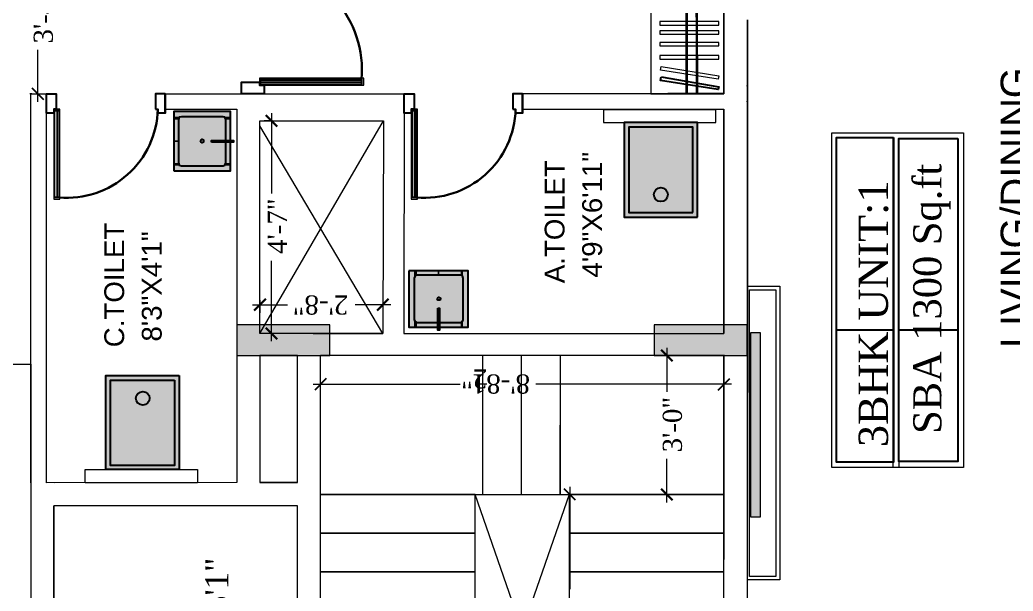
# Model space of a CAD drawing. Header units: inches. Extents: x -41599880 to -41577026, y -18110 to -4738.
# Drawn here: x -41593956 to -41587429, y -14699 to -10942 of the extents above; entities that cross this region are included whole.
import ezdxf

# ---------------------------------------------------------------- set-up
doc = ezdxf.new("R2010")
doc.units = ezdxf.units.IN
doc.header["$MEASUREMENT"] = 0
for name, color, linetype in [('PDF_Geometry', 40, 'Continuous'), ('PDF_Solid Fills', 9, 'Continuous'), ('PDF_Text', 7, 'Continuous')]:
    doc.layers.add(name, color=color, linetype=linetype)
doc.styles.add('PDF Arial', font='arial.ttf')
doc.styles.add('PDF Times New Roman', font='times.ttf')

msp = doc.modelspace()

# ---------------------------------------------------------------- linework, layer by layer
at = {"layer": 'PDF_Geometry', "color": 6, "lineweight": 18}
for points in [[(-41589329.2, -7054.8), (-41589329.2, -11427.7), (-41589329.2, -10434)], [(-41589177.5, -10942.2), (-41589177.5, -15846.1)], [(-41589173.7, -10942.2), (-41589177.5, -15846.1)], [(-41589177.5, -11378.4), (-41589177.5, -11374.6)], [(-41593884.1, -11427.7), (-41593781.7, -11427.7)], [(-41593884.1, -13987.7), (-41593884.1, -11427.7)], [(-41593781.7, -11530.1), (-41593781.7, -11427.7)], [(-41593000.5, -11427.7), (-41592530.2, -11427.7)], [(-41593000.5, -11530.1), (-41593000.5, -11427.7)], [(-41592530.2, -11427.7), (-41591430.3, -11427.7), (-41591434.1, -13005.4), (-41589329.2, -13005.4), (-41589329.2, -11530.1), (-41589329.2, -13005.4)], [(-41589329.2, -11427.7), (-41590652.8, -11427.7), (-41590652.8, -11530.1), (-41589329.2, -11530.1)], [(-41589177.5, -11480.8), (-41589177.5, -11477)], [(-41593781.7, -13987.7), (-41593781.7, -11530.1)], [(-41592530.2, -11530.1), (-41592530.2, -13983.9), (-41593728.6, -13987.7)], [(-41593000.5, -11530.1), (-41592530.2, -11530.1)], [(-41592131.9, -13149.5), (-41592378.5, -13149.5), (-41592378.5, -13983.9), (-41592131.9, -13983.9), (-41592378.5, -13983.9)], [(-41592131.9, -13983.9), (-41592131.9, -13149.5)], [(-41589329.2, -13149.5), (-41591980.2, -13149.5)], [(-41591980.2, -15239.3), (-41591980.2, -13149.5)], [(-41589329.2, -15846.1), (-41589329.2, -13145.7), (-41589333, -15842.3)], [(-41589329.2, -13149.5), (-41589329.2, -13987.7)], [(-41593884.1, -13987.7), (-41593884.1, -15694.4)], [(-41592530.2, -13983.9), (-41593781.7, -13987.7)], [(-41593732.4, -14139.4), (-41593732.4, -15694.4)], [(-41593732.4, -15694.4), (-41593732.4, -14139.4), (-41593732.4, -15694.4)], [(-41592181.3, -15846.1), (-41592181.3, -15686.8), (-41592131.9, -15686.8), (-41592131.9, -14139.4), (-41593732.4, -14139.4), (-41593732.4, -15694.4), (-41593645.2, -15694.4)], [(-41592131.9, -14166), (-41592131.9, -14139.4)]]:
    msp.add_lwpolyline(points, dxfattribs=at)
at = {"layer": 'PDF_Geometry', "color": 7, "lineweight": 18}
for points in [[(-41589329.2, -10422.6), (-41589810.9, -10422.6), (-41589810.9, -11427.7), (-41589329.2, -11427.7)], [(-41589382.3, -11533.9), (-41590121.9, -11533.9), (-41590121.9, -11617.3), (-41589382.3, -11617.3)], [(-41592530.2, -12948.5), (-41592530.2, -13149.5), (-41591919.6, -13149.5), (-41591919.6, -12948.5)], [(-41589788.1, -12948.5), (-41589788.1, -13149.5), (-41589177.5, -13149.5), (-41589177.5, -12948.5)], [(-41592788.1, -13987.7), (-41593527.6, -13987.7), (-41593527.6, -13900.5), (-41592788.1, -13900.5)], [(-41591980.2, -14317.7), (-41590963.8, -14317.7)], [(-41590345.6, -14317.7), (-41589333, -14317.7)], [(-41591980.2, -14571.8), (-41590963.8, -14571.8)], [(-41590345.6, -14571.8), (-41589333, -14571.8)]]:
    msp.add_lwpolyline(points, close=True, dxfattribs=at)
at = {"layer": 'PDF_Geometry', "color": 43, "lineweight": 13}
for points in [[(-41589579.5, -10422.6), (-41589579.5, -11427.7)], [(-41589571.9, -10422.6), (-41589571.9, -11427.7)], [(-41589515, -10422.6), (-41589511.2, -11427.7)], [(-41589507.5, -10422.6), (-41589503.7, -11427.7)]]:
    msp.add_lwpolyline(points, dxfattribs=at)
at = {"layer": 'PDF_Geometry', "color": 13, "lineweight": 13}
for points in [[(-41589750.2, -10976.4), (-41589363.3, -10976.4), (-41589363.3, -10953.6), (-41589750.2, -10953.6)], [(-41589750.2, -11200.1), (-41589363.3, -11200.1), (-41589363.3, -11177.4), (-41589750.2, -11177.4)], [(-41589742.6, -11249.4), (-41589363.3, -11310.1), (-41589367.1, -11332.9), (-41589746.4, -11272.2)]]:
    msp.add_lwpolyline(points, close=True, dxfattribs=at)
at = {"layer": 'PDF_Geometry', "color": 122, "lineweight": 13}
for points in [[(-41589750.2, -11037), (-41589363.3, -11037), (-41589363.3, -11014.3), (-41589750.2, -11014.3)], [(-41589750.2, -11112.9), (-41589363.3, -11112.9), (-41589363.3, -11090.1), (-41589750.2, -11090.1)]]:
    msp.add_lwpolyline(points, close=True, dxfattribs=at)
at = {"layer": 'PDF_Geometry', "color": 97, "lineweight": 18}
for points in [[(-41593838.6, -11480.8), (-41593838.6, -11139.4)], [(-41592302.6, -11556.6), (-41592302.6, -12083.8)], [(-41592302.6, -13054.7), (-41592302.6, -12527.5)], [(-41592427.8, -12815.8), (-41592196.4, -12815.8)], [(-41591517.5, -12815.8), (-41591752.7, -12815.8)], [(-41589704.7, -13100.2), (-41589704.7, -13388.5)], [(-41592029.5, -13339.2), (-41591062.4, -13339.2)], [(-41589279.9, -13339.2), (-41590565.6, -13339.2)], [(-41589704.7, -14116.6), (-41589704.7, -13828.4)], [(-41590341.8, -14014.2), (-41590341.8, -14685.5)]]:
    msp.add_lwpolyline(points, dxfattribs=at)
at = {"layer": 'PDF_Geometry', "color": 44, "lineweight": 25}
for points in [[(-41592351.9, -11370.8), (-41592351.9, -11427.7), (-41592499.8, -11427.7), (-41592499.8, -11351.8), (-41592382.3, -11351.8)], [(-41593732.4, -11556.6), (-41593781.7, -11556.6), (-41593781.7, -11427.7), (-41593717.3, -11427.7), (-41593717.3, -11530.1)], [(-41593000.5, -11556.6), (-41593000.5, -11427.7), (-41593064.9, -11427.7), (-41593064.9, -11530.1)], [(-41593000.5, -11427.7), (-41593000.5, -11556.6), (-41593049.8, -11556.6)], [(-41591384.8, -11556.6), (-41591430.3, -11556.6), (-41591430.3, -11427.7), (-41591365.8, -11427.7), (-41591365.8, -11530.1)], [(-41590652.8, -11556.6), (-41590652.8, -11427.7), (-41590717.3, -11427.7), (-41590717.3, -11530.1)], [(-41590652.8, -11427.7), (-41590652.8, -11556.6), (-41590698.3, -11556.6)], [(-41593064.9, -11530.1), (-41593049.8, -11530.1), (-41593049.8, -11556.6)], [(-41590717.3, -11530.1), (-41590698.3, -11530.1), (-41590698.3, -11556.6)]]:
    msp.add_lwpolyline(points, dxfattribs=at)
at = {"layer": 'PDF_Geometry', "color": 43, "lineweight": 18}
for points in [[(-41592382.3, -11370.8), (-41591695.8, -11370.8), (-41591695.8, -11325.3), (-41592382.3, -11325.3)], [(-41593732.4, -11530.1), (-41593732.4, -12121.7), (-41593694.5, -12121.7), (-41593694.5, -11530.1)], [(-41591384.8, -11530.1), (-41591384.8, -12121.7), (-41591343.1, -12121.7), (-41591343.1, -11530.1)], [(-41589173.7, -14624.9), (-41589173.7, -12694.4), (-41588961.3, -12694.4), (-41588961.3, -14624.9)]]:
    msp.add_lwpolyline(points, close=True, dxfattribs=at)
at = {"layer": 'PDF_Geometry', "color": 30, "lineweight": 25}
for points in [[(-41592382.3, -11351.8), (-41592382.3, -11370.8), (-41592351.9, -11370.8)], [(-41593717.3, -11530.1), (-41593732.4, -11530.1), (-41593732.4, -11556.6)], [(-41591365.8, -11530.1), (-41591384.8, -11530.1), (-41591384.8, -11556.6)]]:
    msp.add_lwpolyline(points, dxfattribs=at)
for points in [[(-41591711, -11332.9), (-41591711, -11367), (-41592374.7, -11367), (-41592374.7, -11332.9)], [(-41593698.3, -12110.4), (-41593728.6, -12110.4), (-41593728.6, -11537.7), (-41593698.3, -11537.7)], [(-41591350.7, -12110.4), (-41591377.2, -12110.4), (-41591377.2, -11537.7), (-41591350.7, -11537.7)]]:
    msp.add_lwpolyline(points, close=True, dxfattribs=at)
at = {"layer": 'PDF_Geometry', "color": 44, "lineweight": 18}
for points in [[(-41592374.7, -11351.8), (-41591711, -11351.8), (-41591711, -11344.2), (-41592374.7, -11344.2)], [(-41593713.5, -11537.7), (-41593713.5, -12110.4), (-41593709.7, -12110.4), (-41593709.7, -11537.7)], [(-41591365.8, -11537.7), (-41591365.8, -12110.4), (-41591358.3, -12110.4), (-41591358.3, -11537.7)]]:
    msp.add_lwpolyline(points, close=True, dxfattribs=at)
at = {"layer": 'PDF_Geometry', "color": 173, "lineweight": 25}
msp.add_lwpolyline([(-41589742.6, -11317.7), (-41589363.3, -11382.2), (-41589367.1, -11401.1), (-41589746.4, -11340.5)], close=True, dxfattribs=at)
at = {"layer": 'PDF_Geometry', "color": 97, "lineweight": 25}
for points in [[(-41593876.6, -11389.8), (-41593800.7, -11465.6)], [(-41591942.3, -13301.2), (-41592018.2, -13377.1)], [(-41589367.1, -13377.1), (-41589291.3, -13301.2)], [(-41590303.9, -14101.5), (-41590379.8, -14025.6)]]:
    msp.add_lwpolyline(points, dxfattribs=at)
at = {"layer": 'PDF_Geometry', "color": 1, "lineweight": 18}
for points in [[(-41593876.6, -11427.7), (-41593891.7, -11427.7)], [(-41592295, -11605.9), (-41592351.9, -11605.9)], [(-41592378.5, -12785.4), (-41592378.5, -12868.9)], [(-41591570.6, -12785.4), (-41591570.6, -12868.9)], [(-41592295, -13005.4), (-41592351.9, -13005.4)], [(-41589636.4, -13149.5), (-41589757.8, -13149.5)], [(-41591980.2, -13479.5), (-41591980.2, -13286.1)], [(-41589329.2, -13286.1), (-41589329.2, -13282.3)], [(-41590300.1, -14063.6), (-41590288.7, -14063.6)], [(-41589636.4, -14063.6), (-41589757.8, -14063.6)]]:
    msp.add_lwpolyline(points, dxfattribs=at)
at = {"layer": 'PDF_Geometry', "color": 7, "lineweight": 25}
for points in [[(-41589329.2, -11427.7), (-41589697.1, -11427.7)], [(-41588218, -12982.7), (-41588585.8, -12982.7)], [(-41587793.2, -12982.7), (-41588180, -12982.7)]]:
    msp.add_lwpolyline(points, dxfattribs=at)
at = {"layer": 'PDF_Geometry', "color": 35, "lineweight": 25}
for points in [[(-41592943.6, -11935.9), (-41592571.9, -11935.9), (-41592571.9, -11545.3), (-41592943.6, -11545.3)], [(-41592750.1, -11738.7), (-41592750.1, -11746.3), (-41592757.7, -11750.1), (-41592765.3, -11746.3), (-41592769.1, -11738.7), (-41592765.3, -11731.1), (-41592757.7, -11727.3), (-41592750.1, -11731.1)], [(-41592697, -11746.3), (-41592697, -11734.9), (-41592552.9, -11734.9), (-41592552.9, -11746.3)], [(-41591400, -12592), (-41591400, -12963.7), (-41591009.3, -12963.7), (-41591009.3, -12592)], [(-41591202.8, -12785.4), (-41591210.3, -12785.4), (-41591214.1, -12777.9), (-41591210.3, -12770.3), (-41591202.8, -12766.5), (-41591195.2, -12770.3), (-41591191.4, -12777.9), (-41591195.2, -12785.4)], [(-41591210.3, -12838.5), (-41591199, -12838.5), (-41591199, -12982.7), (-41591210.3, -12982.7)]]:
    msp.add_lwpolyline(points, close=True, dxfattribs=at)
for points in [[(-41592602.2, -11734.9), (-41592602.2, -11598.3), (-41592609.8, -11583.2), (-41592621.2, -11579.4), (-41592894.3, -11579.4), (-41592909.4, -11583.2), (-41592913.2, -11598.3), (-41592913.2, -11882.8), (-41592909.4, -11898), (-41592894.3, -11901.8), (-41592621.2, -11901.8), (-41592609.8, -11898), (-41592602.2, -11882.8), (-41592602.2, -11746.3)], [(-41591199, -12933.4), (-41591058.6, -12933.4), (-41591047.3, -12925.8), (-41591043.5, -12914.4), (-41591043.5, -12641.3), (-41591047.3, -12626.1), (-41591058.6, -12622.4), (-41591346.9, -12622.4), (-41591358.3, -12626.1), (-41591365.8, -12641.3), (-41591365.8, -12914.4), (-41591358.3, -12925.8), (-41591346.9, -12933.4), (-41591210.3, -12933.4)]]:
    msp.add_lwpolyline(points, dxfattribs=at)
at = {"layer": 'PDF_Geometry', "color": 7, "lineweight": 18}
for points in [[(-41592029.5, -13005.4), (-41591570.6, -13005.4), (-41592378.5, -13005.4), (-41592378.5, -11605.9), (-41591566.8, -11605.9), (-41591570.6, -13005.4), (-41592378.5, -11640.1)], [(-41592378.5, -13005.4), (-41591566.8, -11605.9)], [(-41590914.5, -14063.6), (-41590914.5, -13149.5)], [(-41590660.4, -14063.6), (-41590660.4, -13149.5)], [(-41590406.3, -13149.5), (-41590406.3, -14063.6), (-41590402.5, -13149.5)], [(-41590888, -13339.2), (-41590944.9, -13339.2)], [(-41590345.6, -15846.1), (-41590963.8, -14063.6), (-41591980.2, -14063.6), (-41589333, -14063.6), (-41590345.6, -14063.6), (-41590963.8, -15842.3), (-41590963.8, -14063.6), (-41591980.2, -14063.6)], [(-41589333, -14063.6), (-41590345.6, -14063.6), (-41590345.6, -15846.1)]]:
    msp.add_lwpolyline(points, dxfattribs=at)
at = {"layer": 'PDF_Geometry', "color": 97, "lineweight": 30}
for points in [[(-41592264.7, -11643.9), (-41592340.5, -11568)], [(-41592340.5, -12777.9), (-41592416.4, -12853.7)], [(-41591608.6, -12853.7), (-41591532.7, -12777.9)], [(-41592340.5, -12967.5), (-41592264.7, -13043.3)], [(-41589666.7, -13187.5), (-41589742.6, -13111.6)], [(-41589742.6, -14025.6), (-41589666.7, -14101.5)]]:
    msp.add_lwpolyline(points, dxfattribs=at)
at = {"layer": 'PDF_Geometry', "color": 13, "lineweight": 25}
for points in [[(-41589503.7, -12239.3), (-41589503.7, -11617.3), (-41589985.3, -11617.3), (-41589985.3, -12239.3)], [(-41589534, -12209), (-41589534, -11647.7), (-41589955, -11647.7), (-41589955, -12209)], [(-41592909.4, -13282.3), (-41592909.4, -13900.5), (-41593391.1, -13900.5), (-41593391.1, -13282.3)], [(-41592939.8, -13312.6), (-41592939.8, -13873.9), (-41593360.8, -13873.9), (-41593360.8, -13312.6)]]:
    msp.add_lwpolyline(points, close=True, dxfattribs=at)
at = {"layer": 'PDF_Geometry', "color": 32, "lineweight": 13}
for points in [[(-41588180, -11723.5), (-41588180, -13885.3), (-41588620, -13885.3), (-41588620, -11685.6), (-41588180, -11685.6)], [(-41588218, -11685.6), (-41587755.3, -11685.6), (-41587755.3, -13885.3), (-41588218, -13885.3), (-41588218, -11715.9)]]:
    msp.add_lwpolyline(points, dxfattribs=at)
at = {"layer": 'PDF_Geometry', "color": 7, "lineweight": 25}
for points in [[(-41588214.2, -11715.9), (-41588214.2, -13851.2), (-41588589.6, -13851.2), (-41588589.6, -11715.9)], [(-41587793.2, -11723.5), (-41587793.2, -13847.4), (-41588180, -13847.4), (-41588180, -11723.5)]]:
    msp.add_lwpolyline(points, close=True, dxfattribs=at)
at = {"layer": 'PDF_Geometry', "color": 12, "lineweight": 18}
msp.add_lwpolyline([(-41589162.3, -14602.1), (-41589162.3, -12717.2), (-41588987.9, -12717.2), (-41588987.9, -14602.1)], close=True, dxfattribs=at)
at = {"layer": 'PDF_Geometry', "color": 4, "lineweight": 13}
msp.add_lwpolyline([(-41589154.7, -14211.5), (-41589090.3, -14211.5), (-41589090.3, -13001.6), (-41589154.7, -13001.6)], close=True, dxfattribs=at)
at = {"layer": 'PDF_Geometry', "color": 8, "lineweight": 18}
msp.add_lwpolyline([(-41596045.9, -15694.4), (-41596045.9, -13206.4), (-41593884.1, -13206.4), (-41593884.1, -15694.4)], close=True, dxfattribs=at)
at = {"layer": 'PDF_Geometry', "color": 35, "lineweight": 25}
for centre, radius in [((-41589744.5, -12091.6), 45.8), ((-41593148.4, -13431), 44.7)]:
    msp.add_circle(centre, radius, dxfattribs=at)
at = {"layer": 'PDF_Geometry', "color": 7, "lineweight": 30}
for centre, radius, start, end in [((-41592398.4, -11271.9), 690.1, 354.92918, 88.66039), ((-41593647.6, -11514.4), 598.1, 265.14185, 358.49849), ((-41591296.7, -11514.2), 598.5, 264.82481, 358.48361)]:
    msp.add_arc(centre, radius, start, end, dxfattribs=at)
at = {"layer": 'PDF_Solid Fills', "color": 44}
for points in [[(-41592374.7, -11351.8), (-41591711, -11344.2), (-41592374.7, -11344.2)], [(-41592374.7, -11351.8), (-41591711, -11351.8), (-41591711, -11344.2)], [(-41593713.5, -11537.7), (-41593709.7, -12110.4), (-41593709.7, -11537.7)], [(-41593713.5, -11537.7), (-41593713.5, -12110.4), (-41593709.7, -12110.4)], [(-41591365.8, -11537.7), (-41591358.3, -12110.4), (-41591358.3, -11537.7)], [(-41591365.8, -11537.7), (-41591365.8, -12110.4), (-41591358.3, -12110.4)]]:
    msp.add_solid(points, dxfattribs=at)
at = {"layer": 'PDF_Solid Fills'}
for points in [[(-41592943.6, -11579.4), (-41592571.9, -11545.3), (-41592943.6, -11545.3)], [(-41592943.6, -11579.4), (-41592571.9, -11579.4), (-41592571.9, -11545.3)], [(-41592943.6, -11583.2), (-41592905.6, -11579.4), (-41592943.6, -11579.4)], [(-41592943.6, -11583.2), (-41592905.6, -11583.2), (-41592905.6, -11579.4)], [(-41592943.6, -11579.4), (-41592901.8, -11579.4), (-41592901.8, -11579.4)], [(-41592943.6, -11579.4), (-41592905.6, -11579.4), (-41592901.8, -11579.4)], [(-41592943.6, -11579.4), (-41592898.1, -11579.4), (-41592898.1, -11579.4)], [(-41592943.6, -11579.4), (-41592901.8, -11579.4), (-41592898.1, -11579.4)], [(-41592943.6, -11579.4), (-41592894.3, -11579.4), (-41592894.3, -11579.4)], [(-41592943.6, -11579.4), (-41592898.1, -11579.4), (-41592894.3, -11579.4)], [(-41592943.6, -11587), (-41592909.4, -11583.2), (-41592943.6, -11583.2)], [(-41592943.6, -11587), (-41592913.2, -11587), (-41592909.4, -11583.2)], [(-41592943.6, -11583.2), (-41592905.6, -11583.2), (-41592905.6, -11583.2)], [(-41592943.6, -11583.2), (-41592909.4, -11583.2), (-41592905.6, -11583.2)], [(-41592943.6, -11590.8), (-41592913.2, -11587), (-41592943.6, -11587)], [(-41592943.6, -11590.8), (-41592913.2, -11590.8), (-41592913.2, -11587)], [(-41592943.6, -11594.6), (-41592913.2, -11590.8), (-41592943.6, -11590.8)], [(-41592943.6, -11594.6), (-41592913.2, -11594.6), (-41592913.2, -11590.8)], [(-41592943.6, -11598.3), (-41592913.2, -11594.6), (-41592943.6, -11594.6)], [(-41592943.6, -11598.3), (-41592913.2, -11598.3), (-41592913.2, -11594.6)], [(-41592943.6, -11594.6), (-41592913.2, -11594.6), (-41592913.2, -11594.6)], [(-41592943.6, -11594.6), (-41592913.2, -11594.6), (-41592913.2, -11594.6)], [(-41592943.6, -11734.9), (-41592913.2, -11598.3), (-41592943.6, -11598.3)], [(-41592943.6, -11734.9), (-41592913.2, -11734.9), (-41592913.2, -11598.3)], [(-41592913.2, -11590.8), (-41592606, -11587), (-41592913.2, -11587)], [(-41592913.2, -11590.8), (-41592606, -11590.8), (-41592606, -11587)], [(-41592913.2, -11587), (-41592606, -11587), (-41592909.4, -11587)], [(-41592913.2, -11587), (-41592606, -11587), (-41592606, -11587)], [(-41592913.2, -11594.6), (-41592602.2, -11590.8), (-41592913.2, -11590.8)], [(-41592913.2, -11594.6), (-41592602.2, -11594.6), (-41592602.2, -11590.8)], [(-41592913.2, -11590.8), (-41592606, -11590.8), (-41592606, -11590.8)], [(-41592913.2, -11590.8), (-41592602.2, -11590.8), (-41592606, -11590.8)], [(-41592913.2, -11590.8), (-41592606, -11590.8), (-41592606, -11590.8)], [(-41592913.2, -11590.8), (-41592606, -11590.8), (-41592606, -11590.8)], [(-41592913.2, -11598.3), (-41592602.2, -11594.6), (-41592913.2, -11594.6)], [(-41592913.2, -11598.3), (-41592602.2, -11598.3), (-41592602.2, -11594.6)], [(-41592913.2, -11594.6), (-41592602.2, -11594.6), (-41592602.2, -11594.6)], [(-41592913.2, -11594.6), (-41592602.2, -11594.6), (-41592602.2, -11594.6)], [(-41592913.2, -11734.9), (-41592602.2, -11598.3), (-41592913.2, -11598.3)], [(-41592913.2, -11734.9), (-41592602.2, -11734.9), (-41592602.2, -11598.3)], [(-41592909.4, -11587), (-41592606, -11583.2), (-41592909.4, -11583.2)], [(-41592909.4, -11587), (-41592606, -11587), (-41592606, -11583.2)], [(-41592909.4, -11583.2), (-41592609.8, -11583.2), (-41592609.8, -11583.2)], [(-41592909.4, -11583.2), (-41592606, -11583.2), (-41592609.8, -11583.2)], [(-41592909.4, -11583.2), (-41592609.8, -11583.2), (-41592609.8, -11583.2)], [(-41592909.4, -11583.2), (-41592609.8, -11583.2), (-41592609.8, -11583.2)], [(-41592909.4, -11583.2), (-41592609.8, -11583.2), (-41592905.6, -11583.2)], [(-41592909.4, -11583.2), (-41592609.8, -11583.2), (-41592609.8, -11583.2)], [(-41592909.4, -11587), (-41592606, -11587), (-41592606, -11587)], [(-41592909.4, -11587), (-41592606, -11587), (-41592606, -11587)], [(-41592905.6, -11583.2), (-41592613.6, -11579.4), (-41592905.6, -11579.4)], [(-41592905.6, -11583.2), (-41592609.8, -11583.2), (-41592613.6, -11579.4)], [(-41592905.6, -11579.4), (-41592613.6, -11579.4), (-41592613.6, -11579.4)], [(-41592905.6, -11579.4), (-41592613.6, -11579.4), (-41592901.8, -11579.4)], [(-41592905.6, -11579.4), (-41592613.6, -11579.4), (-41592613.6, -11579.4)], [(-41592905.6, -11583.2), (-41592609.8, -11583.2), (-41592609.8, -11583.2)], [(-41592901.8, -11579.4), (-41592613.6, -11579.4), (-41592613.6, -11579.4)], [(-41592901.8, -11579.4), (-41592617.4, -11579.4), (-41592617.4, -11579.4)], [(-41592901.8, -11579.4), (-41592613.6, -11579.4), (-41592617.4, -11579.4)], [(-41592901.8, -11579.4), (-41592617.4, -11579.4), (-41592617.4, -11579.4)], [(-41592901.8, -11579.4), (-41592617.4, -11579.4), (-41592898.1, -11579.4)], [(-41592901.8, -11579.4), (-41592617.4, -11579.4), (-41592617.4, -11579.4)], [(-41592898.1, -11579.4), (-41592617.4, -11579.4), (-41592617.4, -11579.4)], [(-41592898.1, -11579.4), (-41592621.2, -11579.4), (-41592894.3, -11579.4)], [(-41592898.1, -11579.4), (-41592617.4, -11579.4), (-41592621.2, -11579.4)], [(-41592617.4, -11579.4), (-41592571.9, -11579.4), (-41592621.2, -11579.4)], [(-41592613.6, -11579.4), (-41592571.9, -11579.4), (-41592617.4, -11579.4)], [(-41592617.4, -11579.4), (-41592571.9, -11579.4), (-41592571.9, -11579.4)], [(-41592617.4, -11579.4), (-41592571.9, -11579.4), (-41592571.9, -11579.4)], [(-41592617.4, -11579.4), (-41592571.9, -11579.4), (-41592571.9, -11579.4)], [(-41592617.4, -11579.4), (-41592571.9, -11579.4), (-41592571.9, -11579.4)], [(-41592609.8, -11583.2), (-41592571.9, -11579.4), (-41592613.6, -11579.4)], [(-41592613.6, -11579.4), (-41592571.9, -11579.4), (-41592571.9, -11579.4)], [(-41592613.6, -11579.4), (-41592571.9, -11579.4), (-41592571.9, -11579.4)], [(-41592613.6, -11579.4), (-41592571.9, -11579.4), (-41592571.9, -11579.4)], [(-41592613.6, -11579.4), (-41592571.9, -11579.4), (-41592571.9, -11579.4)], [(-41592609.8, -11583.2), (-41592571.9, -11583.2), (-41592571.9, -11579.4)], [(-41592606, -11583.2), (-41592571.9, -11583.2), (-41592609.8, -11583.2)], [(-41592609.8, -11583.2), (-41592571.9, -11583.2), (-41592571.9, -11583.2)], [(-41592609.8, -11583.2), (-41592571.9, -11583.2), (-41592571.9, -11583.2)], [(-41592609.8, -11583.2), (-41592571.9, -11583.2), (-41592571.9, -11583.2)], [(-41592609.8, -11583.2), (-41592571.9, -11583.2), (-41592571.9, -11583.2)], [(-41592609.8, -11583.2), (-41592571.9, -11583.2), (-41592571.9, -11583.2)], [(-41592606, -11587), (-41592571.9, -11583.2), (-41592606, -11583.2)], [(-41592606, -11587), (-41592571.9, -11587), (-41592571.9, -11583.2)], [(-41592606, -11583.2), (-41592571.9, -11583.2), (-41592571.9, -11583.2)], [(-41592606, -11590.8), (-41592571.9, -11587), (-41592606, -11587)], [(-41592606, -11590.8), (-41592571.9, -11590.8), (-41592571.9, -11587)], [(-41592606, -11587), (-41592571.9, -11587), (-41592571.9, -11587)], [(-41592606, -11587), (-41592571.9, -11587), (-41592571.9, -11587)], [(-41592606, -11587), (-41592571.9, -11587), (-41592571.9, -11587)], [(-41592602.2, -11590.8), (-41592571.9, -11590.8), (-41592606, -11590.8)], [(-41592606, -11590.8), (-41592571.9, -11590.8), (-41592571.9, -11590.8)], [(-41592606, -11590.8), (-41592571.9, -11590.8), (-41592571.9, -11590.8)], [(-41592602.2, -11594.6), (-41592571.9, -11590.8), (-41592602.2, -11590.8)], [(-41592602.2, -11594.6), (-41592571.9, -11594.6), (-41592571.9, -11590.8)], [(-41592602.2, -11590.8), (-41592571.9, -11590.8), (-41592571.9, -11590.8)], [(-41592602.2, -11598.3), (-41592571.9, -11594.6), (-41592602.2, -11594.6)], [(-41592602.2, -11598.3), (-41592571.9, -11598.3), (-41592571.9, -11594.6)], [(-41592602.2, -11594.6), (-41592571.9, -11594.6), (-41592571.9, -11594.6)], [(-41592602.2, -11594.6), (-41592571.9, -11594.6), (-41592571.9, -11594.6)], [(-41592602.2, -11734.9), (-41592571.9, -11598.3), (-41592602.2, -11598.3)], [(-41592602.2, -11734.9), (-41592571.9, -11734.9), (-41592571.9, -11598.3)], [(-41589985.3, -12239.3), (-41589503.7, -11617.3), (-41589503.7, -12239.3)], [(-41589985.3, -12239.3), (-41589985.3, -11617.3), (-41589503.7, -11617.3)], [(-41592943.6, -11746.3), (-41592913.2, -11734.9), (-41592943.6, -11734.9)], [(-41592943.6, -11746.3), (-41592913.2, -11746.3), (-41592913.2, -11734.9)], [(-41592943.6, -11882.8), (-41592913.2, -11746.3), (-41592943.6, -11746.3)], [(-41592943.6, -11882.8), (-41592913.2, -11882.8), (-41592913.2, -11746.3)], [(-41592913.2, -11746.3), (-41592697, -11734.9), (-41592913.2, -11734.9)], [(-41592913.2, -11746.3), (-41592697, -11746.3), (-41592697, -11734.9)], [(-41592913.2, -11882.8), (-41592602.2, -11746.3), (-41592913.2, -11746.3)], [(-41592913.2, -11882.8), (-41592602.2, -11882.8), (-41592602.2, -11746.3)], [(-41592697, -11746.3), (-41592571.9, -11734.9), (-41592697, -11734.9)], [(-41592697, -11746.3), (-41592571.9, -11746.3), (-41592571.9, -11734.9)], [(-41592602.2, -11882.8), (-41592571.9, -11746.3), (-41592602.2, -11746.3)], [(-41592602.2, -11882.8), (-41592571.9, -11882.8), (-41592571.9, -11746.3)], [(-41592571.9, -11746.3), (-41592552.9, -11734.9), (-41592571.9, -11734.9)], [(-41592571.9, -11746.3), (-41592552.9, -11746.3), (-41592552.9, -11734.9)], [(-41592943.6, -11886.6), (-41592913.2, -11882.8), (-41592943.6, -11882.8)], [(-41592943.6, -11886.6), (-41592913.2, -11886.6), (-41592913.2, -11882.8)], [(-41592943.6, -11890.4), (-41592913.2, -11886.6), (-41592943.6, -11886.6)], [(-41592943.6, -11890.4), (-41592913.2, -11890.4), (-41592913.2, -11886.6)], [(-41592943.6, -11886.6), (-41592913.2, -11886.6), (-41592913.2, -11886.6)], [(-41592943.6, -11886.6), (-41592913.2, -11886.6), (-41592913.2, -11886.6)], [(-41592943.6, -11886.6), (-41592913.2, -11886.6), (-41592913.2, -11886.6)], [(-41592943.6, -11894.2), (-41592913.2, -11890.4), (-41592943.6, -11890.4)], [(-41592943.6, -11894.2), (-41592913.2, -11894.2), (-41592913.2, -11890.4)], [(-41592943.6, -11890.4), (-41592913.2, -11890.4), (-41592913.2, -11890.4)], [(-41592943.6, -11890.4), (-41592913.2, -11890.4), (-41592913.2, -11890.4)], [(-41592943.6, -11890.4), (-41592913.2, -11890.4), (-41592913.2, -11890.4)], [(-41592943.6, -11898), (-41592909.4, -11894.2), (-41592943.6, -11894.2)], [(-41592943.6, -11898), (-41592909.4, -11898), (-41592909.4, -11894.2)], [(-41592943.6, -11894.2), (-41592909.4, -11894.2), (-41592909.4, -11894.2)], [(-41592943.6, -11894.2), (-41592909.4, -11894.2), (-41592909.4, -11894.2)], [(-41592943.6, -11894.2), (-41592909.4, -11894.2), (-41592909.4, -11894.2)], [(-41592943.6, -11894.2), (-41592909.4, -11894.2), (-41592909.4, -11894.2)], [(-41592943.6, -11894.2), (-41592913.2, -11894.2), (-41592913.2, -11894.2)], [(-41592943.6, -11894.2), (-41592909.4, -11894.2), (-41592913.2, -11894.2)], [(-41592943.6, -11901.8), (-41592901.8, -11898), (-41592943.6, -11898)], [(-41592943.6, -11901.8), (-41592901.8, -11901.8), (-41592901.8, -11898)], [(-41592943.6, -11898), (-41592905.6, -11898), (-41592905.6, -11898)], [(-41592943.6, -11898), (-41592901.8, -11898), (-41592905.6, -11898)], [(-41592943.6, -11898), (-41592905.6, -11898), (-41592905.6, -11898)], [(-41592943.6, -11898), (-41592905.6, -11898), (-41592905.6, -11898)], [(-41592943.6, -11898), (-41592905.6, -11898), (-41592905.6, -11898)], [(-41592943.6, -11898), (-41592909.4, -11898), (-41592909.4, -11898)], [(-41592943.6, -11898), (-41592905.6, -11898), (-41592909.4, -11898)], [(-41592943.6, -11898), (-41592909.4, -11898), (-41592909.4, -11898)], [(-41592943.6, -11935.9), (-41592571.9, -11901.8), (-41592943.6, -11901.8)], [(-41592943.6, -11935.9), (-41592571.9, -11935.9), (-41592571.9, -11901.8)], [(-41592943.6, -11901.8), (-41592898.1, -11901.8), (-41592898.1, -11901.8)], [(-41592943.6, -11901.8), (-41592894.3, -11901.8), (-41592898.1, -11901.8)], [(-41592943.6, -11901.8), (-41592898.1, -11901.8), (-41592898.1, -11901.8)], [(-41592943.6, -11901.8), (-41592898.1, -11901.8), (-41592898.1, -11901.8)], [(-41592943.6, -11901.8), (-41592901.8, -11901.8), (-41592901.8, -11901.8)], [(-41592943.6, -11901.8), (-41592898.1, -11901.8), (-41592901.8, -11901.8)], [(-41592943.6, -11901.8), (-41592901.8, -11901.8), (-41592901.8, -11901.8)], [(-41592943.6, -11901.8), (-41592901.8, -11901.8), (-41592901.8, -11901.8)], [(-41592943.6, -11901.8), (-41592901.8, -11901.8), (-41592901.8, -11901.8)], [(-41592913.2, -11886.6), (-41592602.2, -11882.8), (-41592913.2, -11882.8)], [(-41592913.2, -11886.6), (-41592602.2, -11886.6), (-41592602.2, -11882.8)], [(-41592913.2, -11890.4), (-41592602.2, -11886.6), (-41592913.2, -11886.6)], [(-41592913.2, -11890.4), (-41592606, -11890.4), (-41592602.2, -11886.6)], [(-41592913.2, -11886.6), (-41592602.2, -11886.6), (-41592602.2, -11886.6)], [(-41592913.2, -11886.6), (-41592602.2, -11886.6), (-41592602.2, -11886.6)], [(-41592913.2, -11886.6), (-41592602.2, -11886.6), (-41592602.2, -11886.6)], [(-41592913.2, -11894.2), (-41592606, -11890.4), (-41592913.2, -11890.4)], [(-41592913.2, -11894.2), (-41592606, -11894.2), (-41592606, -11890.4)], [(-41592913.2, -11890.4), (-41592606, -11890.4), (-41592606, -11890.4)], [(-41592913.2, -11890.4), (-41592606, -11890.4), (-41592606, -11890.4)], [(-41592913.2, -11890.4), (-41592606, -11890.4), (-41592606, -11890.4)], [(-41592909.4, -11894.2), (-41592606, -11894.2), (-41592913.2, -11894.2)], [(-41592909.4, -11898), (-41592609.8, -11894.2), (-41592909.4, -11894.2)], [(-41592909.4, -11898), (-41592609.8, -11898), (-41592609.8, -11894.2)], [(-41592909.4, -11894.2), (-41592606, -11894.2), (-41592606, -11894.2)], [(-41592909.4, -11894.2), (-41592609.8, -11894.2), (-41592606, -11894.2)], [(-41592909.4, -11894.2), (-41592606, -11894.2), (-41592606, -11894.2)], [(-41592909.4, -11894.2), (-41592606, -11894.2), (-41592606, -11894.2)], [(-41592909.4, -11894.2), (-41592606, -11894.2), (-41592606, -11894.2)], [(-41592909.4, -11894.2), (-41592606, -11894.2), (-41592606, -11894.2)], [(-41592905.6, -11898), (-41592609.8, -11898), (-41592909.4, -11898)], [(-41592909.4, -11898), (-41592609.8, -11898), (-41592609.8, -11898)], [(-41592901.8, -11898), (-41592613.6, -11898), (-41592905.6, -11898)], [(-41592905.6, -11898), (-41592609.8, -11898), (-41592609.8, -11898)], [(-41592905.6, -11898), (-41592613.6, -11898), (-41592609.8, -11898)], [(-41592905.6, -11898), (-41592609.8, -11898), (-41592609.8, -11898)], [(-41592905.6, -11898), (-41592609.8, -11898), (-41592609.8, -11898)], [(-41592901.8, -11901.8), (-41592613.6, -11898), (-41592901.8, -11898)], [(-41592901.8, -11901.8), (-41592613.6, -11901.8), (-41592613.6, -11898)], [(-41592901.8, -11898), (-41592613.6, -11898), (-41592613.6, -11898)], [(-41592898.1, -11901.8), (-41592617.4, -11901.8), (-41592901.8, -11901.8)], [(-41592901.8, -11901.8), (-41592613.6, -11901.8), (-41592613.6, -11901.8)], [(-41592901.8, -11901.8), (-41592617.4, -11901.8), (-41592613.6, -11901.8)], [(-41592901.8, -11901.8), (-41592613.6, -11901.8), (-41592613.6, -11901.8)], [(-41592894.3, -11901.8), (-41592617.4, -11901.8), (-41592898.1, -11901.8)], [(-41592898.1, -11901.8), (-41592617.4, -11901.8), (-41592617.4, -11901.8)], [(-41592898.1, -11901.8), (-41592617.4, -11901.8), (-41592617.4, -11901.8)], [(-41592898.1, -11901.8), (-41592617.4, -11901.8), (-41592617.4, -11901.8)], [(-41592894.3, -11901.8), (-41592621.2, -11901.8), (-41592617.4, -11901.8)], [(-41592621.2, -11901.8), (-41592571.9, -11901.8), (-41592617.4, -11901.8)], [(-41592621.2, -11901.8), (-41592571.9, -11901.8), (-41592571.9, -11901.8)], [(-41592617.4, -11901.8), (-41592571.9, -11901.8), (-41592613.6, -11901.8)], [(-41592617.4, -11901.8), (-41592571.9, -11901.8), (-41592571.9, -11901.8)], [(-41592613.6, -11901.8), (-41592571.9, -11898), (-41592609.8, -11898)], [(-41592613.6, -11901.8), (-41592571.9, -11901.8), (-41592571.9, -11898)], [(-41592609.8, -11898), (-41592571.9, -11894.2), (-41592606, -11894.2)], [(-41592609.8, -11898), (-41592571.9, -11898), (-41592571.9, -11894.2)], [(-41592609.8, -11898), (-41592571.9, -11898), (-41592571.9, -11898)], [(-41592606, -11890.4), (-41592571.9, -11886.6), (-41592602.2, -11886.6)], [(-41592606, -11890.4), (-41592571.9, -11890.4), (-41592571.9, -11886.6)], [(-41592606, -11894.2), (-41592571.9, -11890.4), (-41592606, -11890.4)], [(-41592606, -11894.2), (-41592571.9, -11894.2), (-41592571.9, -11890.4)], [(-41592602.2, -11886.6), (-41592571.9, -11882.8), (-41592602.2, -11882.8)], [(-41592602.2, -11886.6), (-41592571.9, -11886.6), (-41592571.9, -11882.8)], [(-41592602.2, -11886.6), (-41592571.9, -11886.6), (-41592571.9, -11886.6)], [(-41591400, -12592), (-41591365.8, -12963.7), (-41591365.8, -12592)], [(-41591400, -12592), (-41591400, -12963.7), (-41591365.8, -12963.7)], [(-41591365.8, -12592), (-41591365.8, -12637.5), (-41591365.8, -12637.5)], [(-41591365.8, -12592), (-41591365.8, -12641.3), (-41591365.8, -12637.5)], [(-41591365.8, -12592), (-41591365.8, -12637.5), (-41591365.8, -12637.5)], [(-41591365.8, -12592), (-41591365.8, -12637.5), (-41591365.8, -12637.5)], [(-41591365.8, -12592), (-41591365.8, -12633.7), (-41591365.8, -12633.7)], [(-41591365.8, -12592), (-41591365.8, -12637.5), (-41591365.8, -12633.7)], [(-41591365.8, -12592), (-41591365.8, -12633.7), (-41591365.8, -12633.7)], [(-41591365.8, -12592), (-41591365.8, -12633.7), (-41591365.8, -12633.7)], [(-41591365.8, -12592), (-41591362, -12633.7), (-41591362, -12592)], [(-41591365.8, -12592), (-41591365.8, -12633.7), (-41591362, -12633.7)], [(-41591362, -12592), (-41591362, -12633.7), (-41591362, -12633.7)], [(-41591362, -12592), (-41591362, -12629.9), (-41591362, -12629.9)], [(-41591362, -12592), (-41591362, -12633.7), (-41591362, -12629.9)], [(-41591362, -12592), (-41591362, -12629.9), (-41591362, -12629.9)], [(-41591362, -12592), (-41591362, -12629.9), (-41591362, -12629.9)], [(-41591362, -12592), (-41591362, -12629.9), (-41591362, -12629.9)], [(-41591362, -12592), (-41591362, -12626.1), (-41591362, -12626.1)], [(-41591362, -12592), (-41591362, -12629.9), (-41591362, -12626.1)], [(-41591362, -12592), (-41591358.3, -12626.1), (-41591358.3, -12592)], [(-41591362, -12592), (-41591362, -12626.1), (-41591358.3, -12626.1)], [(-41591358.3, -12592), (-41591358.3, -12626.1), (-41591358.3, -12626.1)], [(-41591358.3, -12592), (-41591358.3, -12626.1), (-41591358.3, -12626.1)], [(-41591358.3, -12592), (-41591358.3, -12626.1), (-41591358.3, -12626.1)], [(-41591358.3, -12592), (-41591358.3, -12626.1), (-41591358.3, -12626.1)], [(-41591358.3, -12592), (-41591358.3, -12626.1), (-41591358.3, -12626.1)], [(-41591358.3, -12592), (-41591354.5, -12622.4), (-41591354.5, -12592)], [(-41591358.3, -12592), (-41591358.3, -12626.1), (-41591354.5, -12622.4)], [(-41591354.5, -12592), (-41591354.5, -12622.4), (-41591354.5, -12622.4)], [(-41591354.5, -12592), (-41591354.5, -12622.4), (-41591354.5, -12622.4)], [(-41591354.5, -12592), (-41591354.5, -12622.4), (-41591354.5, -12622.4)], [(-41591354.5, -12592), (-41591354.5, -12622.4), (-41591354.5, -12622.4)], [(-41591354.5, -12592), (-41591350.7, -12622.4), (-41591350.7, -12592)], [(-41591354.5, -12592), (-41591354.5, -12622.4), (-41591350.7, -12622.4)], [(-41591350.7, -12592), (-41591350.7, -12622.4), (-41591350.7, -12622.4)], [(-41591350.7, -12592), (-41591350.7, -12622.4), (-41591350.7, -12622.4)], [(-41591350.7, -12592), (-41591350.7, -12622.4), (-41591350.7, -12622.4)], [(-41591350.7, -12592), (-41591346.9, -12622.4), (-41591346.9, -12592)], [(-41591350.7, -12592), (-41591350.7, -12622.4), (-41591346.9, -12622.4)], [(-41591346.9, -12592), (-41591210.3, -12622.4), (-41591210.3, -12592)], [(-41591346.9, -12592), (-41591346.9, -12622.4), (-41591210.3, -12622.4)], [(-41591210.3, -12592), (-41591199, -12622.4), (-41591199, -12592)], [(-41591210.3, -12592), (-41591210.3, -12622.4), (-41591199, -12622.4)], [(-41591199, -12592), (-41591058.6, -12622.4), (-41591058.6, -12592)], [(-41591199, -12592), (-41591199, -12622.4), (-41591058.6, -12622.4)], [(-41591058.6, -12592), (-41591058.6, -12622.4), (-41591058.6, -12622.4)], [(-41591058.6, -12592), (-41591058.6, -12622.4), (-41591058.6, -12622.4)], [(-41591058.6, -12592), (-41591058.6, -12622.4), (-41591058.6, -12622.4)], [(-41591058.6, -12592), (-41591054.8, -12622.4), (-41591054.8, -12592)], [(-41591058.6, -12592), (-41591058.6, -12622.4), (-41591054.8, -12622.4)], [(-41591054.8, -12592), (-41591051.1, -12622.4), (-41591051.1, -12592)], [(-41591054.8, -12592), (-41591054.8, -12622.4), (-41591051.1, -12622.4)], [(-41591051.1, -12592), (-41591047.3, -12626.1), (-41591047.3, -12592)], [(-41591051.1, -12592), (-41591051.1, -12622.4), (-41591047.3, -12626.1)], [(-41591047.3, -12592), (-41591047.3, -12629.9), (-41591047.3, -12629.9)], [(-41591047.3, -12592), (-41591047.3, -12626.1), (-41591047.3, -12629.9)], [(-41591047.3, -12592), (-41591043.5, -12629.9), (-41591043.5, -12592)], [(-41591047.3, -12592), (-41591047.3, -12629.9), (-41591043.5, -12629.9)], [(-41591043.5, -12592), (-41591043.5, -12633.7), (-41591043.5, -12633.7)], [(-41591043.5, -12592), (-41591043.5, -12629.9), (-41591043.5, -12633.7)], [(-41591043.5, -12592), (-41591043.5, -12637.5), (-41591043.5, -12637.5)], [(-41591043.5, -12592), (-41591043.5, -12633.7), (-41591043.5, -12637.5)], [(-41591043.5, -12592), (-41591043.5, -12641.3), (-41591043.5, -12641.3)], [(-41591043.5, -12592), (-41591043.5, -12637.5), (-41591043.5, -12641.3)], [(-41591043.5, -12592), (-41591009.3, -12963.7), (-41591009.3, -12592)], [(-41591043.5, -12592), (-41591043.5, -12963.7), (-41591009.3, -12963.7)], [(-41591365.8, -12637.5), (-41591365.8, -12918.2), (-41591365.8, -12633.7)], [(-41591365.8, -12633.7), (-41591365.8, -12922), (-41591365.8, -12922)], [(-41591365.8, -12633.7), (-41591365.8, -12918.2), (-41591365.8, -12922)], [(-41591365.8, -12633.7), (-41591362, -12922), (-41591362, -12633.7)], [(-41591365.8, -12633.7), (-41591365.8, -12922), (-41591362, -12922)], [(-41591365.8, -12641.3), (-41591365.8, -12918.2), (-41591365.8, -12637.5)], [(-41591365.8, -12637.5), (-41591365.8, -12918.2), (-41591365.8, -12918.2)], [(-41591365.8, -12637.5), (-41591365.8, -12918.2), (-41591365.8, -12918.2)], [(-41591365.8, -12637.5), (-41591365.8, -12918.2), (-41591365.8, -12918.2)], [(-41591365.8, -12641.3), (-41591365.8, -12914.4), (-41591365.8, -12918.2)], [(-41591362, -12629.9), (-41591362, -12925.8), (-41591362, -12626.1)], [(-41591362, -12626.1), (-41591358.3, -12925.8), (-41591358.3, -12626.1)], [(-41591362, -12626.1), (-41591362, -12925.8), (-41591358.3, -12925.8)], [(-41591362, -12633.7), (-41591362, -12922), (-41591362, -12629.9)], [(-41591362, -12629.9), (-41591362, -12925.8), (-41591362, -12925.8)], [(-41591362, -12629.9), (-41591362, -12922), (-41591362, -12925.8)], [(-41591362, -12629.9), (-41591362, -12925.8), (-41591362, -12925.8)], [(-41591362, -12629.9), (-41591362, -12925.8), (-41591362, -12925.8)], [(-41591362, -12633.7), (-41591362, -12922), (-41591362, -12922)], [(-41591362, -12633.7), (-41591362, -12922), (-41591362, -12922)], [(-41591358.3, -12626.1), (-41591354.5, -12929.6), (-41591354.5, -12622.4)], [(-41591358.3, -12626.1), (-41591358.3, -12925.8), (-41591358.3, -12925.8)], [(-41591358.3, -12626.1), (-41591358.3, -12929.6), (-41591358.3, -12929.6)], [(-41591358.3, -12626.1), (-41591358.3, -12925.8), (-41591358.3, -12929.6)], [(-41591358.3, -12626.1), (-41591358.3, -12929.6), (-41591358.3, -12929.6)], [(-41591358.3, -12626.1), (-41591358.3, -12929.6), (-41591358.3, -12929.6)], [(-41591358.3, -12626.1), (-41591358.3, -12929.6), (-41591358.3, -12929.6)], [(-41591358.3, -12626.1), (-41591358.3, -12929.6), (-41591354.5, -12929.6)], [(-41591354.5, -12622.4), (-41591354.5, -12929.6), (-41591354.5, -12929.6)], [(-41591354.5, -12622.4), (-41591354.5, -12929.6), (-41591354.5, -12929.6)], [(-41591354.5, -12622.4), (-41591354.5, -12929.6), (-41591354.5, -12929.6)], [(-41591354.5, -12622.4), (-41591354.5, -12929.6), (-41591354.5, -12929.6)], [(-41591354.5, -12622.4), (-41591350.7, -12933.4), (-41591350.7, -12622.4)], [(-41591354.5, -12622.4), (-41591354.5, -12929.6), (-41591350.7, -12933.4)], [(-41591350.7, -12622.4), (-41591350.7, -12933.4), (-41591350.7, -12933.4)], [(-41591350.7, -12622.4), (-41591350.7, -12933.4), (-41591350.7, -12933.4)], [(-41591350.7, -12622.4), (-41591350.7, -12933.4), (-41591350.7, -12933.4)], [(-41591350.7, -12622.4), (-41591346.9, -12933.4), (-41591346.9, -12622.4)], [(-41591350.7, -12622.4), (-41591350.7, -12933.4), (-41591346.9, -12933.4)], [(-41591346.9, -12622.4), (-41591210.3, -12933.4), (-41591210.3, -12622.4)], [(-41591346.9, -12622.4), (-41591346.9, -12933.4), (-41591210.3, -12933.4)], [(-41591210.3, -12622.4), (-41591199, -12838.5), (-41591199, -12622.4)], [(-41591210.3, -12622.4), (-41591210.3, -12838.5), (-41591199, -12838.5)], [(-41591199, -12622.4), (-41591058.6, -12933.4), (-41591058.6, -12622.4)], [(-41591199, -12622.4), (-41591199, -12933.4), (-41591058.6, -12933.4)], [(-41591058.6, -12622.4), (-41591058.6, -12933.4), (-41591058.6, -12933.4)], [(-41591058.6, -12622.4), (-41591058.6, -12933.4), (-41591058.6, -12933.4)], [(-41591058.6, -12622.4), (-41591058.6, -12933.4), (-41591058.6, -12933.4)], [(-41591058.6, -12622.4), (-41591054.8, -12933.4), (-41591054.8, -12622.4)], [(-41591058.6, -12622.4), (-41591058.6, -12933.4), (-41591054.8, -12933.4)], [(-41591054.8, -12622.4), (-41591054.8, -12929.6), (-41591054.8, -12929.6)], [(-41591054.8, -12622.4), (-41591054.8, -12933.4), (-41591054.8, -12929.6)], [(-41591054.8, -12622.4), (-41591054.8, -12929.6), (-41591054.8, -12929.6)], [(-41591054.8, -12622.4), (-41591051.1, -12929.6), (-41591051.1, -12622.4)], [(-41591054.8, -12622.4), (-41591054.8, -12929.6), (-41591051.1, -12929.6)], [(-41591051.1, -12622.4), (-41591051.1, -12929.6), (-41591051.1, -12929.6)], [(-41591051.1, -12622.4), (-41591051.1, -12929.6), (-41591051.1, -12626.1)], [(-41591051.1, -12622.4), (-41591051.1, -12929.6), (-41591051.1, -12929.6)], [(-41591051.1, -12626.1), (-41591051.1, -12929.6), (-41591051.1, -12929.6)], [(-41591051.1, -12626.1), (-41591051.1, -12929.6), (-41591051.1, -12929.6)], [(-41591051.1, -12626.1), (-41591047.3, -12929.6), (-41591047.3, -12626.1)], [(-41591051.1, -12626.1), (-41591051.1, -12929.6), (-41591047.3, -12929.6)], [(-41591047.3, -12626.1), (-41591047.3, -12925.8), (-41591047.3, -12925.8)], [(-41591047.3, -12626.1), (-41591047.3, -12929.6), (-41591047.3, -12925.8)], [(-41591047.3, -12626.1), (-41591047.3, -12925.8), (-41591047.3, -12925.8)], [(-41591047.3, -12626.1), (-41591047.3, -12925.8), (-41591047.3, -12925.8)], [(-41591047.3, -12626.1), (-41591047.3, -12925.8), (-41591047.3, -12629.9)], [(-41591047.3, -12626.1), (-41591047.3, -12925.8), (-41591047.3, -12925.8)], [(-41591047.3, -12629.9), (-41591047.3, -12925.8), (-41591047.3, -12925.8)], [(-41591047.3, -12629.9), (-41591043.5, -12922), (-41591043.5, -12629.9)], [(-41591047.3, -12629.9), (-41591047.3, -12925.8), (-41591043.5, -12922)], [(-41591043.5, -12629.9), (-41591043.5, -12922), (-41591043.5, -12922)], [(-41591043.5, -12629.9), (-41591043.5, -12922), (-41591043.5, -12633.7)], [(-41591043.5, -12629.9), (-41591043.5, -12922), (-41591043.5, -12922)], [(-41591043.5, -12633.7), (-41591043.5, -12922), (-41591043.5, -12922)], [(-41591043.5, -12633.7), (-41591043.5, -12918.2), (-41591043.5, -12918.2)], [(-41591043.5, -12633.7), (-41591043.5, -12922), (-41591043.5, -12918.2)], [(-41591043.5, -12633.7), (-41591043.5, -12918.2), (-41591043.5, -12918.2)], [(-41591043.5, -12633.7), (-41591043.5, -12918.2), (-41591043.5, -12637.5)], [(-41591043.5, -12633.7), (-41591043.5, -12918.2), (-41591043.5, -12918.2)], [(-41591043.5, -12637.5), (-41591043.5, -12918.2), (-41591043.5, -12918.2)], [(-41591043.5, -12637.5), (-41591043.5, -12914.4), (-41591043.5, -12641.3)], [(-41591043.5, -12637.5), (-41591043.5, -12918.2), (-41591043.5, -12914.4)], [(-41591210.3, -12838.5), (-41591199, -12963.7), (-41591199, -12838.5)], [(-41591210.3, -12838.5), (-41591210.3, -12963.7), (-41591199, -12963.7)], [(-41591365.8, -12914.4), (-41591365.8, -12963.7), (-41591365.8, -12918.2)], [(-41591365.8, -12914.4), (-41591365.8, -12963.7), (-41591365.8, -12963.7)], [(-41591365.8, -12918.2), (-41591362, -12963.7), (-41591362, -12922)], [(-41591365.8, -12918.2), (-41591365.8, -12963.7), (-41591362, -12963.7)], [(-41591362, -12922), (-41591362, -12963.7), (-41591362, -12925.8)], [(-41591362, -12922), (-41591362, -12963.7), (-41591362, -12963.7)], [(-41591043.5, -12918.2), (-41591043.5, -12963.7), (-41591043.5, -12914.4)], [(-41591043.5, -12922), (-41591043.5, -12963.7), (-41591043.5, -12918.2)], [(-41591043.5, -12918.2), (-41591043.5, -12963.7), (-41591043.5, -12963.7)], [(-41591043.5, -12918.2), (-41591043.5, -12963.7), (-41591043.5, -12963.7)], [(-41591043.5, -12918.2), (-41591043.5, -12963.7), (-41591043.5, -12963.7)], [(-41591043.5, -12918.2), (-41591043.5, -12963.7), (-41591043.5, -12963.7)], [(-41591043.5, -12925.8), (-41591043.5, -12963.7), (-41591043.5, -12922)], [(-41591043.5, -12922), (-41591043.5, -12963.7), (-41591043.5, -12963.7)], [(-41591043.5, -12922), (-41591043.5, -12963.7), (-41591043.5, -12963.7)], [(-41591043.5, -12922), (-41591043.5, -12963.7), (-41591043.5, -12963.7)], [(-41591043.5, -12922), (-41591043.5, -12963.7), (-41591043.5, -12963.7)], [(-41591362, -12925.8), (-41591358.3, -12963.7), (-41591358.3, -12925.8)], [(-41591362, -12925.8), (-41591362, -12963.7), (-41591358.3, -12963.7)], [(-41591358.3, -12925.8), (-41591358.3, -12963.7), (-41591358.3, -12929.6)], [(-41591358.3, -12925.8), (-41591358.3, -12963.7), (-41591358.3, -12963.7)], [(-41591358.3, -12929.6), (-41591354.5, -12963.7), (-41591354.5, -12929.6)], [(-41591358.3, -12929.6), (-41591358.3, -12963.7), (-41591354.5, -12963.7)], [(-41591354.5, -12929.6), (-41591350.7, -12963.7), (-41591350.7, -12933.4)], [(-41591354.5, -12929.6), (-41591354.5, -12963.7), (-41591350.7, -12963.7)], [(-41591350.7, -12933.4), (-41591350.7, -12963.7), (-41591350.7, -12963.7)], [(-41591350.7, -12933.4), (-41591346.9, -12963.7), (-41591346.9, -12933.4)], [(-41591350.7, -12933.4), (-41591350.7, -12963.7), (-41591346.9, -12963.7)], [(-41591346.9, -12933.4), (-41591210.3, -12963.7), (-41591210.3, -12933.4)], [(-41591346.9, -12933.4), (-41591346.9, -12963.7), (-41591210.3, -12963.7)], [(-41591210.3, -12963.7), (-41591199, -12982.7), (-41591199, -12963.7)], [(-41591210.3, -12963.7), (-41591210.3, -12982.7), (-41591199, -12982.7)], [(-41591199, -12933.4), (-41591058.6, -12963.7), (-41591058.6, -12933.4)], [(-41591199, -12933.4), (-41591199, -12963.7), (-41591058.6, -12963.7)], [(-41591058.6, -12933.4), (-41591058.6, -12963.7), (-41591058.6, -12963.7)], [(-41591058.6, -12933.4), (-41591058.6, -12963.7), (-41591058.6, -12963.7)], [(-41591058.6, -12933.4), (-41591058.6, -12963.7), (-41591058.6, -12963.7)], [(-41591058.6, -12933.4), (-41591054.8, -12963.7), (-41591054.8, -12933.4)], [(-41591058.6, -12933.4), (-41591058.6, -12963.7), (-41591054.8, -12963.7)], [(-41591054.8, -12933.4), (-41591054.8, -12963.7), (-41591054.8, -12929.6)], [(-41591054.8, -12929.6), (-41591054.8, -12963.7), (-41591054.8, -12963.7)], [(-41591054.8, -12929.6), (-41591054.8, -12963.7), (-41591054.8, -12963.7)], [(-41591054.8, -12929.6), (-41591051.1, -12963.7), (-41591051.1, -12929.6)], [(-41591054.8, -12929.6), (-41591054.8, -12963.7), (-41591051.1, -12963.7)], [(-41591054.8, -12933.4), (-41591054.8, -12963.7), (-41591054.8, -12963.7)], [(-41591051.1, -12929.6), (-41591051.1, -12963.7), (-41591051.1, -12963.7)], [(-41591051.1, -12929.6), (-41591051.1, -12963.7), (-41591051.1, -12963.7)], [(-41591051.1, -12929.6), (-41591051.1, -12963.7), (-41591051.1, -12963.7)], [(-41591051.1, -12929.6), (-41591051.1, -12963.7), (-41591051.1, -12963.7)], [(-41591051.1, -12929.6), (-41591047.3, -12963.7), (-41591047.3, -12929.6)], [(-41591051.1, -12929.6), (-41591051.1, -12963.7), (-41591047.3, -12963.7)], [(-41591047.3, -12929.6), (-41591047.3, -12963.7), (-41591047.3, -12925.8)], [(-41591047.3, -12925.8), (-41591047.3, -12963.7), (-41591047.3, -12963.7)], [(-41591047.3, -12925.8), (-41591047.3, -12963.7), (-41591047.3, -12963.7)], [(-41591047.3, -12925.8), (-41591047.3, -12963.7), (-41591047.3, -12963.7)], [(-41591047.3, -12925.8), (-41591047.3, -12963.7), (-41591047.3, -12963.7)], [(-41591047.3, -12925.8), (-41591043.5, -12963.7), (-41591043.5, -12925.8)], [(-41591047.3, -12925.8), (-41591047.3, -12963.7), (-41591043.5, -12963.7)], [(-41591047.3, -12929.6), (-41591047.3, -12963.7), (-41591047.3, -12963.7)], [(-41591043.5, -12925.8), (-41591043.5, -12963.7), (-41591043.5, -12963.7)], [(-41593391.1, -13282.3), (-41592909.4, -13900.5), (-41592909.4, -13282.3)], [(-41593391.1, -13282.3), (-41593391.1, -13900.5), (-41592909.4, -13900.5)]]:
    msp.add_solid(points, dxfattribs=at)
at = {"layer": 'PDF_Solid Fills', "color": 254}
for points in [[(-41592530.2, -13149.5), (-41591919.6, -12948.5), (-41591919.6, -13149.5)], [(-41592530.2, -13149.5), (-41592530.2, -12948.5), (-41591919.6, -12948.5)], [(-41589788.1, -13149.5), (-41589177.5, -12948.5), (-41589177.5, -13149.5)], [(-41589788.1, -13149.5), (-41589788.1, -12948.5), (-41589177.5, -12948.5)]]:
    msp.add_solid(points, dxfattribs=at)
at = {"layer": 'PDF_Solid Fills', "color": 8}
for points in [[(-41589154.7, -14211.5), (-41589090.3, -13001.6), (-41589090.3, -14211.5)], [(-41589154.7, -14211.5), (-41589154.7, -13001.6), (-41589090.3, -13001.6)]]:
    msp.add_solid(points, dxfattribs=at)

# ---------------------------------------------------------------- texts
at = {"layer": 'PDF_Text', "attachment_point": 7}
for s, insert, char_height, rotation, style in [('3\'-4"', (-41593737.7, -11097.7), 125.86, 90, 'PDF Times New Roman'), ('LIVING/DINING', (-41587320.9, -13100.7), 187.321, 90, 'PDF Arial'), ('A.TOILET', (-41590375.3, -12674.4), 130.31, 90, 'PDF Arial'), ('4\'9"X6\'11"', (-41590128.7, -12636.9), 130.31, 90, 'PDF Arial'), ('4\'-7"', (-41592201.7, -12481.9), 125.86, 90, 'PDF Times New Roman'), ('C.TOILET', (-41593269.1, -13095.4), 130.31, 90, 'PDF Arial'), ('8\'3"X4\'1"', (-41593022.6, -13057.9), 130.31, 90, 'PDF Arial'), ('2\'-8"', (-41591798.2, -12752.9), 125.86, 180, 'PDF Times New Roman'), ('2"', (-41590884.3, -13240.7), 125.86, 180, 'PDF Times New Roman'), ("8'-81", (-41590603.4, -13272.5), 125.86, 180, 'PDF Times New Roman'), ('3\'-0"', (-41589603.8, -13786.7), 125.86, 90, 'PDF Times New Roman'), ('5\'1"X5\'1"', (-41592584.1, -15371.9), 151.55, 90, 'PDF Times New Roman')]:
    msp.add_mtext(s, dxfattribs=dict(at, insert=insert, char_height=char_height, rotation=rotation, style=style))
at = {"layer": 'PDF_Text', "color": 242, "attachment_point": 7, "rotation": 90, "style": 'PDF Times New Roman'}
for s, insert, char_height in [('SBA 1300 Sq.ft', (-41587840.4, -13665.4), 184.933), ('3BHK UNIT:1', (-41588247.5, -13752.5), 192.64)]:
    msp.add_mtext(s, dxfattribs=dict(at, insert=insert, char_height=char_height))

doc.saveas('drawing.dxf')
